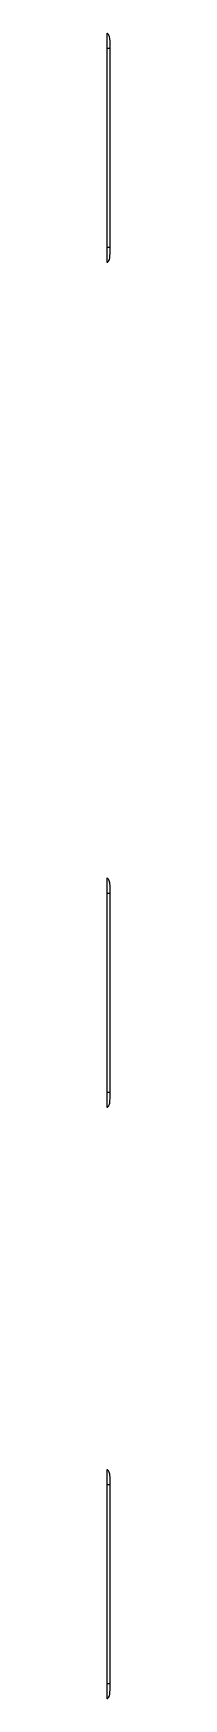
# Model space of a CAD drawing. Header units: millimetres. Extents: x 5 to 292, y 5 to 205.
# Drawn here: x 62.904 to 62.915, y 108.643 to 113.571 of the extents above; entities that cross this region are included whole.
import ezdxf

# ---------------------------------------------------------------- set-up
doc = ezdxf.new("R2010")
doc.units = ezdxf.units.MM

msp = doc.modelspace()

# ---------------------------------------------------------------- linework, layer by layer
at = {"color": 7, "linetype": 'Continuous', "lineweight": 25}
for p, q in [((62.9044, 113.5261), (62.9044, 112.9382)), ((62.9144, 112.9382), (62.9144, 113.5261)), ((62.9044, 111.0261), (62.9044, 110.4382)), ((62.9144, 110.4382), (62.9144, 111.0261)), ((62.9044, 109.2761), (62.9044, 108.6882)), ((62.9144, 108.6882), (62.9144, 109.2761))]:
    msp.add_line(p, q, dxfattribs=at)
for points, knots in [([(62.9044, 113.571), (62.9044, 113.5638), (62.9044, 113.5494), (62.9044, 113.5338), (62.9044, 113.5261)], [0, 0, 0, 0, 0.50001, 1, 1, 1, 1]), ([(62.9144, 113.5261), (62.9144, 113.532), (62.9144, 113.5414), (62.9138, 113.5547), (62.912, 113.5637), (62.9084, 113.5689), (62.9062, 113.5704), (62.905, 113.5708), (62.9044, 113.571)], [0, 0, 0, 0, 0.36739, 0.580229, 0.83373, 0.922725, 0.961907, 1, 1, 1, 1]), ([(62.9044, 112.9382), (62.9044, 112.9304), (62.9044, 112.9149), (62.9044, 112.9005), (62.9044, 112.8933)], [0, 0, 0, 0, 0.49999, 1, 1, 1, 1]), ([(62.9044, 112.8933), (62.9051, 112.8934), (62.9064, 112.8937), (62.9081, 112.8948), (62.9096, 112.8965), (62.9128, 112.9021), (62.9146, 112.9166), (62.9145, 112.9298), (62.9144, 112.9382)], [0, 0, 0, 0, 0.039855, 0.08062, 0.125646, 0.17746, 0.476958, 1, 1, 1, 1]), ([(62.9044, 111.071), (62.9044, 111.0638), (62.9044, 111.0494), (62.9044, 111.0338), (62.9044, 111.0261)], [0, 0, 0, 0, 0.50001, 1, 1, 1, 1]), ([(62.9144, 111.0261), (62.9144, 111.032), (62.9144, 111.0414), (62.9138, 111.0547), (62.912, 111.0637), (62.9084, 111.0689), (62.9062, 111.0704), (62.905, 111.0708), (62.9044, 111.071)], [0, 0, 0, 0, 0.36739, 0.580229, 0.83373, 0.922725, 0.961907, 1, 1, 1, 1]), ([(62.9044, 110.4382), (62.9044, 110.4304), (62.9044, 110.4149), (62.9044, 110.4005), (62.9044, 110.3933)], [0, 0, 0, 0, 0.49999, 1, 1, 1, 1]), ([(62.9044, 110.3933), (62.9051, 110.3934), (62.9064, 110.3937), (62.9081, 110.3948), (62.9096, 110.3965), (62.9128, 110.4021), (62.9146, 110.4166), (62.9145, 110.4298), (62.9144, 110.4382)], [0, 0, 0, 0, 0.039855, 0.08062, 0.125646, 0.17746, 0.476958, 1, 1, 1, 1]), ([(62.9044, 109.321), (62.9044, 109.3138), (62.9044, 109.2994), (62.9044, 109.2838), (62.9044, 109.2761)], [0, 0, 0, 0, 0.50001, 1, 1, 1, 1]), ([(62.9144, 109.2761), (62.9144, 109.282), (62.9144, 109.2913), (62.9138, 109.3047), (62.912, 109.3137), (62.9084, 109.3188), (62.9062, 109.3204), (62.905, 109.3208), (62.9044, 109.321)], [0, 0, 0, 0, 0.36739, 0.580229, 0.83373, 0.922725, 0.961907, 1, 1, 1, 1]), ([(62.9044, 108.6882), (62.9044, 108.6804), (62.9044, 108.6649), (62.9044, 108.6505), (62.9044, 108.6432)], [0, 0, 0, 0, 0.49999, 1, 1, 1, 1]), ([(62.9044, 108.6432), (62.9051, 108.6434), (62.9064, 108.6436), (62.9081, 108.6448), (62.9096, 108.6465), (62.9128, 108.6521), (62.9146, 108.6665), (62.9145, 108.6798), (62.9144, 108.6882)], [0, 0, 0, 0, 0.039855, 0.08062, 0.125646, 0.17746, 0.476958, 1, 1, 1, 1])]:
    msp.add_open_spline(points, degree=3, knots=knots, dxfattribs=at)
for points in [[(62.9144, 113.5261), (62.9143, 113.5261), (62.914, 113.5261), (62.9117, 113.5261), (62.9084, 113.5261), (62.9057, 113.5261), (62.9044, 113.5261)], [(62.9044, 112.9382), (62.9057, 112.9382), (62.9084, 112.9382), (62.9117, 112.9382), (62.914, 112.9382), (62.9143, 112.9382), (62.9144, 112.9382)], [(62.9144, 111.0261), (62.9143, 111.0261), (62.914, 111.0261), (62.9117, 111.0261), (62.9084, 111.0261), (62.9057, 111.0261), (62.9044, 111.0261)], [(62.9044, 110.4382), (62.9057, 110.4382), (62.9084, 110.4382), (62.9117, 110.4382), (62.914, 110.4382), (62.9143, 110.4382), (62.9144, 110.4382)], [(62.9144, 109.2761), (62.9143, 109.2761), (62.914, 109.2761), (62.9117, 109.2761), (62.9084, 109.2761), (62.9057, 109.2761), (62.9044, 109.2761)], [(62.9044, 108.6882), (62.9057, 108.6882), (62.9084, 108.6882), (62.9117, 108.6882), (62.914, 108.6882), (62.9143, 108.6882), (62.9144, 108.6882)]]:
    msp.add_open_spline(points, degree=3, dxfattribs=at)

doc.saveas('drawing.dxf')
